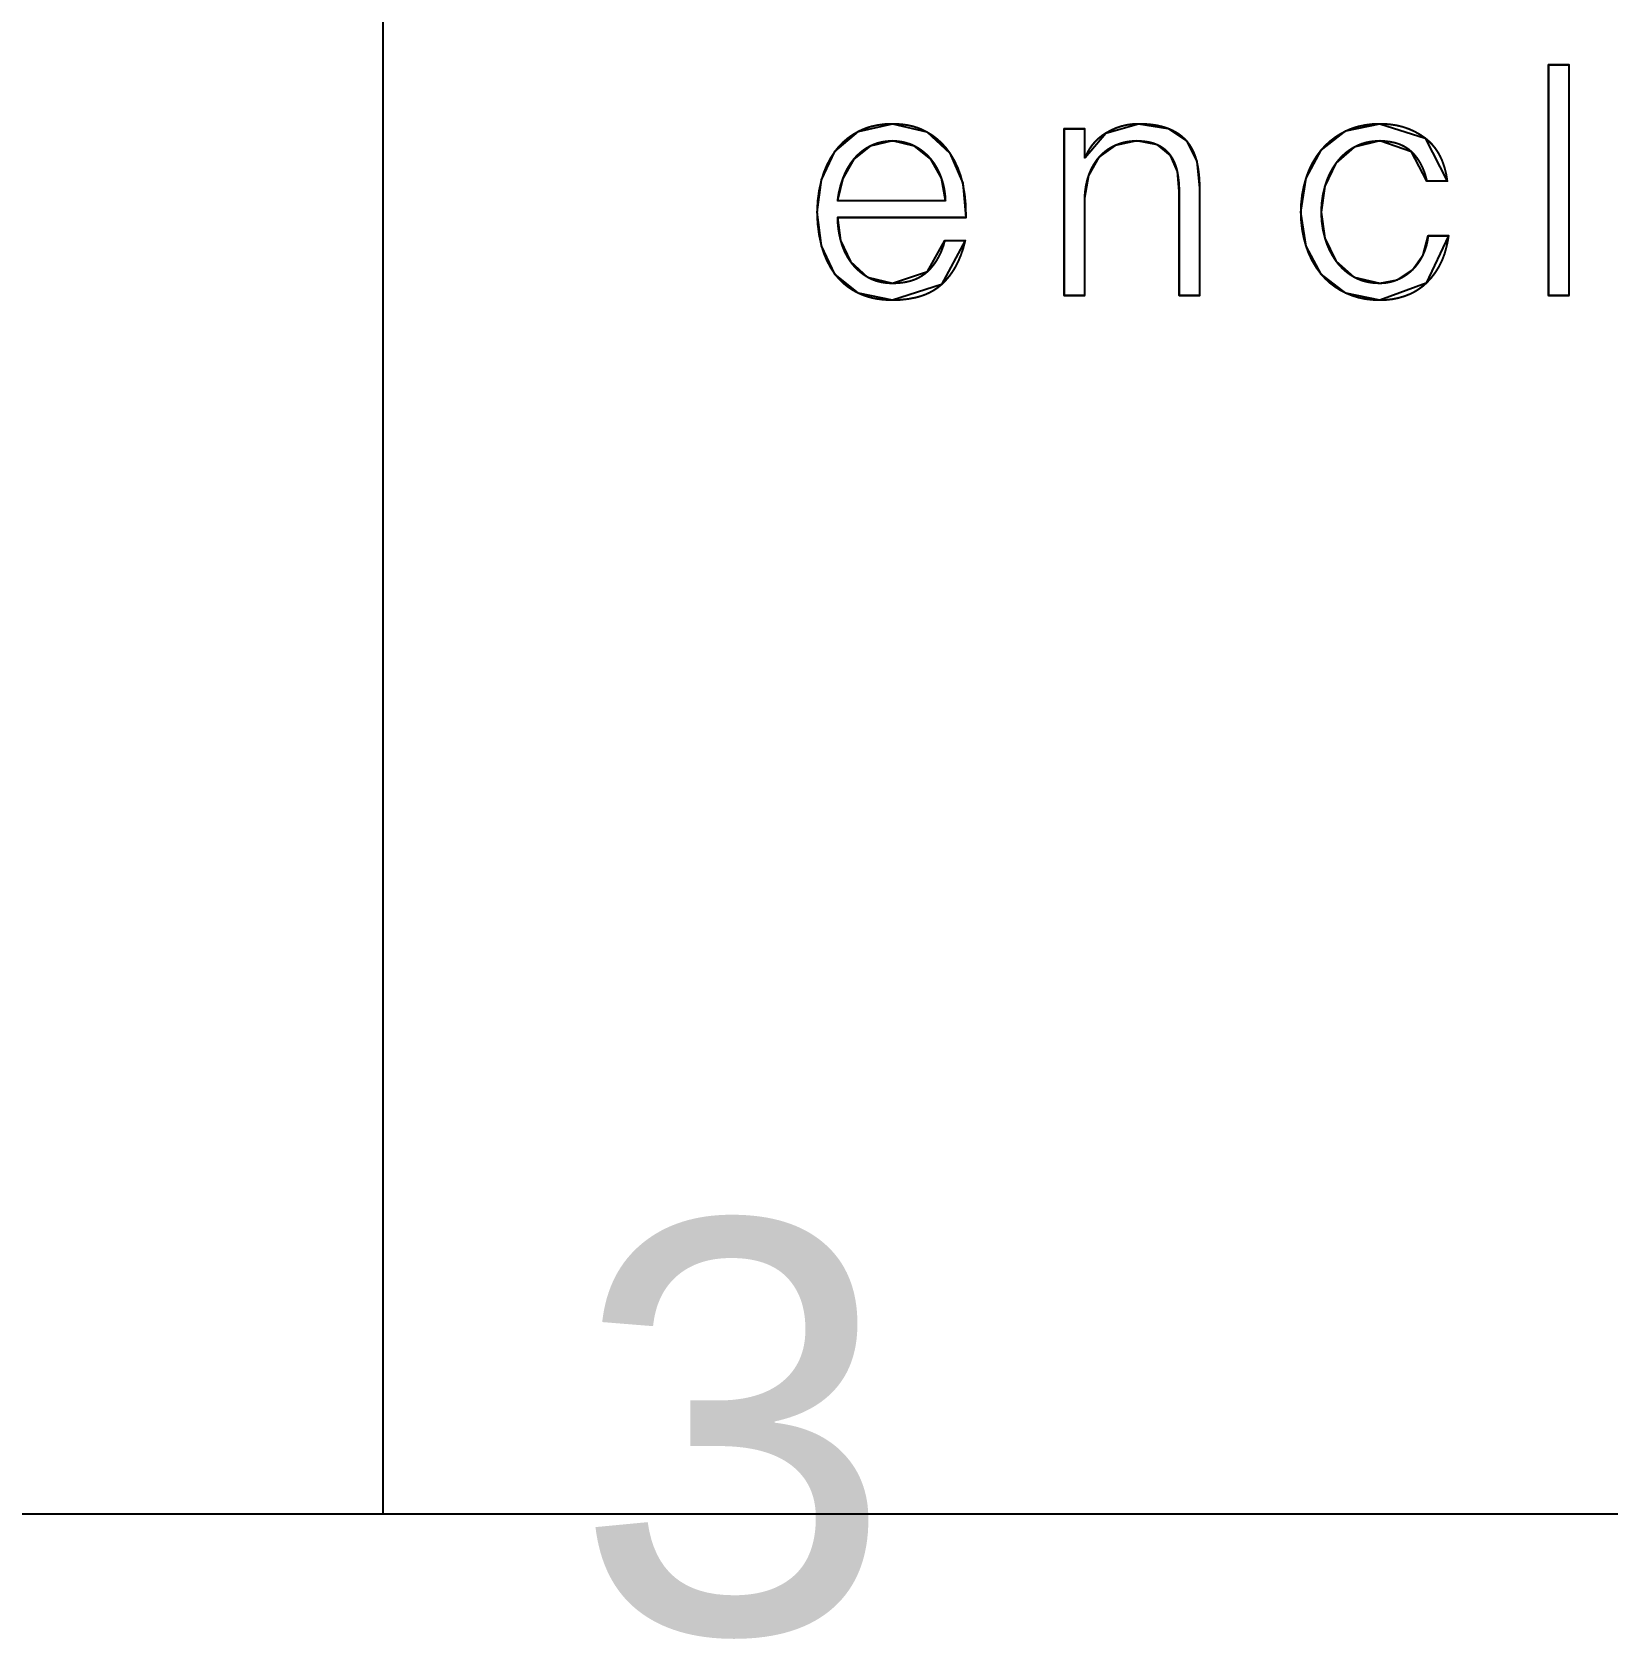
# Model space of a CAD drawing. Header units: inches. Extents: x 0 to 35.2, y -0.7 to 15.9.
# Drawn here: x 30.1724 to 30.5706, y -0.563 to -0.1569 of the extents above; entities that cross this region are included whole.
import ezdxf

# ---------------------------------------------------------------- set-up
doc = ezdxf.new("R2010")
doc.units = ezdxf.units.IN
doc.header["$MEASUREMENT"] = 0
doc.layers.add('Board Outline', color=216, linetype='Continuous')
doc.layers.add('Dimensions', color=6, linetype='Continuous')
doc.styles.add('Arial', font='', dxfattribs={"height": 0.2})
doc.styles.get('Arial').set_extended_font_data('Arial')

msp = doc.modelspace()

# ---------------------------------------------------------------- linework, layer by layer
at = {"layer": 'Board Outline'}
for p, q in [((30.55564, -0.22349), (30.55564, -0.16513)), ((30.55564, -0.16513), (30.56079, -0.16513)), ((30.56079, -0.16513), (30.56079, -0.22349)), ((30.37527, -0.18708), (30.3812, -0.18201)), ((30.3812, -0.18201), (30.38982, -0.18009)), ((30.38982, -0.18009), (30.39849, -0.18213)), ((30.39849, -0.18213), (30.40433, -0.18749)), ((30.43322, -0.22349), (30.43322, -0.18132)), ((30.43322, -0.18132), (30.43837, -0.18132)), ((30.43837, -0.18132), (30.43837, -0.18859)), ((30.43853, -0.18859), (30.44376, -0.18242)), ((30.44376, -0.18242), (30.45201, -0.18009)), ((30.45201, -0.18009), (30.45941, -0.18123)), ((30.45941, -0.18123), (30.46419, -0.18446)), ((30.49819, -0.18671), (30.50444, -0.18189)), ((30.50444, -0.18189), (30.51298, -0.18009)), ((30.51298, -0.18009), (30.52446, -0.18369)), ((30.38418, -0.18569), (30.38002, -0.18904)), ((30.38982, -0.18442), (30.38418, -0.18569)), ((30.39538, -0.18569), (30.38982, -0.18442)), ((30.39955, -0.18904), (30.39538, -0.18569)), ((30.44609, -0.18553), (30.44201, -0.18855)), ((30.45161, -0.18442), (30.44609, -0.18553)), ((30.4568, -0.1854), (30.45161, -0.18442)), ((30.46011, -0.1881), (30.4568, -0.1854)), ((30.46419, -0.18446), (30.46673, -0.18957)), ((30.49435, -0.19378), (30.49819, -0.18671)), ((30.50652, -0.18597), (30.50191, -0.19006)), ((30.51298, -0.18442), (30.50652, -0.18597)), ((30.52099, -0.18712), (30.51298, -0.18442)), ((30.52446, -0.18369), (30.53006, -0.19456)), ((30.37188, -0.19423), (30.37527, -0.18708)), ((30.38002, -0.18904), (30.37728, -0.19386)), ((30.4022, -0.19382), (30.39955, -0.18904)), ((30.40433, -0.18749), (30.40756, -0.19509)), ((30.43837, -0.18859), (30.43853, -0.18859)), ((30.44201, -0.18855), (30.43939, -0.19313)), ((30.46182, -0.19215), (30.46011, -0.1881)), ((30.46673, -0.18957), (30.46746, -0.19635)), ((30.50191, -0.19006), (30.49913, -0.19582)), ((30.52491, -0.19456), (30.52099, -0.18712)), ((30.37078, -0.2024), (30.37188, -0.19423)), ((30.37728, -0.19386), (30.37593, -0.19946)), ((30.40322, -0.19946), (30.4022, -0.19382)), ((30.43939, -0.19313), (30.43837, -0.19889)), ((30.46231, -0.19717), (30.46182, -0.19215)), ((30.49304, -0.2024), (30.49435, -0.19378)), ((30.53006, -0.19456), (30.52491, -0.19456)), ((30.40756, -0.19509), (30.40837, -0.20379)), ((30.43837, -0.19889), (30.43837, -0.22349)), ((30.46231, -0.22349), (30.46231, -0.19717)), ((30.46746, -0.19635), (30.46746, -0.22349)), ((30.49913, -0.19582), (30.49819, -0.2024)), ((30.37188, -0.21094), (30.37078, -0.2024)), ((30.37593, -0.19946), (30.40322, -0.19946)), ((30.49435, -0.21102), (30.49304, -0.2024)), ((30.49819, -0.2024), (30.49913, -0.20898)), ((30.40837, -0.20379), (30.37593, -0.20379)), ((30.37593, -0.20379), (30.37671, -0.20955)), ((30.37527, -0.21805), (30.37188, -0.21094)), ((30.37671, -0.20955), (30.3792, -0.21491)), ((30.39865, -0.21744), (30.40306, -0.20959)), ((30.40821, -0.20959), (30.4022, -0.22071)), ((30.40306, -0.20959), (30.40821, -0.20959)), ((30.49819, -0.21809), (30.49435, -0.21102)), ((30.49913, -0.20898), (30.50191, -0.21474)), ((30.52393, -0.21319), (30.52524, -0.20837)), ((30.53039, -0.20837), (30.52475, -0.22034)), ((30.52524, -0.20837), (30.53039, -0.20837)), ((30.3792, -0.21491), (30.38353, -0.21883)), ((30.50191, -0.21474), (30.50652, -0.21883)), ((30.52124, -0.21699), (30.52393, -0.21319)), ((30.3812, -0.22287), (30.37527, -0.21805)), ((30.38353, -0.21883), (30.38982, -0.22038)), ((30.38982, -0.22038), (30.39865, -0.21744)), ((30.50444, -0.22287), (30.49819, -0.21809)), ((30.50652, -0.21883), (30.51298, -0.22038)), ((30.51747, -0.21948), (30.52124, -0.21699)), ((30.38982, -0.22463), (30.3812, -0.22287)), ((30.4022, -0.22071), (30.38982, -0.22463)), ((30.51298, -0.22463), (30.50444, -0.22287)), ((30.51298, -0.22038), (30.51747, -0.21948)), ((30.52475, -0.22034), (30.51298, -0.22463)), ((30.43837, -0.22349), (30.43322, -0.22349)), ((30.46746, -0.22349), (30.46231, -0.22349)), ((30.56079, -0.22349), (30.55564, -0.22349))]:
    msp.add_line(p, q, dxfattribs=at)
at = {"layer": 'Board Outline', "const_width": 0.0005}
for points in [[(30.26104, -0.5315), (30.26104, 15.61747)], [(30.55564, -0.16513), (30.56079, -0.16513)], [(30.55564, -0.22349), (30.55564, -0.16513)], [(30.56079, -0.22349), (30.56079, -0.16513)], [(30.43322, -0.18132), (30.43837, -0.18132)], [(30.43322, -0.22349), (30.43322, -0.18132)], [(30.43837, -0.18859), (30.43837, -0.18132)], [(30.43837, -0.18859), (30.43853, -0.18859)], [(30.52491, -0.19456), (30.53006, -0.19456)], [(30.43837, -0.22349), (30.43837, -0.19889)], [(30.46231, -0.22349), (30.46231, -0.19717)], [(30.46746, -0.22349), (30.46746, -0.19635)], [(30.37593, -0.19946), (30.40322, -0.19946)], [(30.37593, -0.20379), (30.40837, -0.20379)], [(30.40306, -0.20959), (30.40821, -0.20959)], [(30.52524, -0.20837), (30.53039, -0.20837)], [(30.43322, -0.22349), (30.43837, -0.22349)], [(30.46231, -0.22349), (30.46746, -0.22349)], [(30.55564, -0.22349), (30.56079, -0.22349)]]:
    msp.add_lwpolyline(points, dxfattribs=at)
at = {"layer": 'Board Outline', "const_width": 0.00025}
for points in [[(30.55551, -0.16513, 1), (30.55576, -0.16513, 1)], [(30.55551, -0.16513, 1), (30.55576, -0.16513, 1)], [(30.56066, -0.16513, 1), (30.56091, -0.16513, 1)], [(30.56066, -0.16513, 1), (30.56091, -0.16513, 1)], [(30.38108, -0.18201, 1), (30.38133, -0.18201, 1)], [(30.38108, -0.18201, 1), (30.38133, -0.18201, 1)], [(30.3842, -0.18078, 1), (30.38445, -0.18078, 1)], [(30.3842, -0.18078, 1), (30.38445, -0.18078, 1)], [(30.3897, -0.18009, 1), (30.38995, -0.18009, 1)], [(30.3897, -0.18009, 1), (30.38995, -0.18009, 1)], [(30.39352, -0.18042, 1), (30.39377, -0.18042, 1)], [(30.39352, -0.18042, 1), (30.39377, -0.18042, 1)], [(30.39836, -0.18213, 1), (30.39861, -0.18213, 1)], [(30.39836, -0.18213, 1), (30.39861, -0.18213, 1)], [(30.43309, -0.18132, 1), (30.43334, -0.18132, 1)], [(30.43309, -0.18132, 1), (30.43334, -0.18132, 1)], [(30.43824, -0.18132, 1), (30.43849, -0.18132, 1)], [(30.43824, -0.18132, 1), (30.43849, -0.18132, 1)], [(30.44364, -0.18242, 1), (30.44389, -0.18242, 1)], [(30.44364, -0.18242, 1), (30.44389, -0.18242, 1)], [(30.45189, -0.18009, 1), (30.45214, -0.18009, 1)], [(30.45189, -0.18009, 1), (30.45214, -0.18009, 1)], [(30.45519, -0.18027, 1), (30.45544, -0.18027, 1)], [(30.45519, -0.18027, 1), (30.45544, -0.18027, 1)], [(30.45929, -0.18123, 1), (30.45954, -0.18123, 1)], [(30.45929, -0.18123, 1), (30.45954, -0.18123, 1)], [(30.46043, -0.18173, 1), (30.46068, -0.18173, 1)], [(30.46043, -0.18173, 1), (30.46068, -0.18173, 1)], [(30.50432, -0.18189, 1), (30.50457, -0.18189, 1)], [(30.50432, -0.18189, 1), (30.50457, -0.18189, 1)], [(30.50747, -0.18074, 1), (30.50772, -0.18074, 1)], [(30.50747, -0.18074, 1), (30.50772, -0.18074, 1)], [(30.51285, -0.18009, 1), (30.5131, -0.18009, 1)], [(30.51285, -0.18009, 1), (30.5131, -0.18009, 1)], [(30.51548, -0.18023, 1), (30.51573, -0.18023, 1)], [(30.51548, -0.18023, 1), (30.51573, -0.18023, 1)], [(30.38406, -0.18569, 1), (30.38431, -0.18569, 1)], [(30.38406, -0.18569, 1), (30.38431, -0.18569, 1)], [(30.38845, -0.18447, 1), (30.3887, -0.18447, 1)], [(30.38845, -0.18447, 1), (30.3887, -0.18447, 1)], [(30.3897, -0.18442, 1), (30.38995, -0.18442, 1)], [(30.3897, -0.18442, 1), (30.38995, -0.18442, 1)], [(30.39425, -0.18523, 1), (30.3945, -0.18523, 1)], [(30.39425, -0.18523, 1), (30.3945, -0.18523, 1)], [(30.39526, -0.18569, 1), (30.39551, -0.18569, 1)], [(30.39526, -0.18569, 1), (30.39551, -0.18569, 1)], [(30.44596, -0.18553, 1), (30.44621, -0.18553, 1)], [(30.44596, -0.18553, 1), (30.44621, -0.18553, 1)], [(30.45027, -0.18446, 1), (30.45052, -0.18446, 1)], [(30.45027, -0.18446, 1), (30.45052, -0.18446, 1)], [(30.45148, -0.18442, 1), (30.45173, -0.18442, 1)], [(30.45148, -0.18442, 1), (30.45173, -0.18442, 1)], [(30.4538, -0.18458, 1), (30.45405, -0.18458, 1)], [(30.4538, -0.18458, 1), (30.45405, -0.18458, 1)], [(30.45484, -0.18477, 1), (30.45509, -0.18477, 1)], [(30.45484, -0.18477, 1), (30.45509, -0.18477, 1)], [(30.45667, -0.1854, 1), (30.45692, -0.1854, 1)], [(30.45667, -0.1854, 1), (30.45692, -0.1854, 1)], [(30.46407, -0.18446, 1), (30.46432, -0.18446, 1)], [(30.46407, -0.18446, 1), (30.46432, -0.18446, 1)], [(30.46474, -0.18533, 1), (30.46499, -0.18533, 1)], [(30.46474, -0.18533, 1), (30.46499, -0.18533, 1)], [(30.49806, -0.18671, 1), (30.49831, -0.18671, 1)], [(30.49806, -0.18671, 1), (30.49831, -0.18671, 1)], [(30.5064, -0.18597, 1), (30.50665, -0.18597, 1)], [(30.5064, -0.18597, 1), (30.50665, -0.18597, 1)], [(30.51142, -0.18448, 1), (30.51167, -0.18448, 1)], [(30.51142, -0.18448, 1), (30.51167, -0.18448, 1)], [(30.51285, -0.18442, 1), (30.5131, -0.18442, 1)], [(30.51285, -0.18442, 1), (30.5131, -0.18442, 1)], [(30.51661, -0.18485, 1), (30.51686, -0.18485, 1)], [(30.51661, -0.18485, 1), (30.51686, -0.18485, 1)], [(30.51821, -0.18539, 1), (30.51846, -0.18539, 1)], [(30.51821, -0.18539, 1), (30.51846, -0.18539, 1)], [(30.52434, -0.18369, 1), (30.52459, -0.18369, 1)], [(30.52434, -0.18369, 1), (30.52459, -0.18369, 1)], [(30.52607, -0.18527, 1), (30.52632, -0.18527, 1)], [(30.52607, -0.18527, 1), (30.52632, -0.18527, 1)], [(30.37515, -0.18708, 1), (30.3754, -0.18708, 1)], [(30.37515, -0.18708, 1), (30.3754, -0.18708, 1)], [(30.37989, -0.18904, 1), (30.38014, -0.18904, 1)], [(30.37989, -0.18904, 1), (30.38014, -0.18904, 1)], [(30.39942, -0.18904, 1), (30.39967, -0.18904, 1)], [(30.39942, -0.18904, 1), (30.39967, -0.18904, 1)], [(30.4042, -0.18749, 1), (30.40445, -0.18749, 1)], [(30.4042, -0.18749, 1), (30.40445, -0.18749, 1)], [(30.43824, -0.18859, 1), (30.43849, -0.18859, 1)], [(30.43824, -0.18859, 1), (30.43849, -0.18859, 1)], [(30.43841, -0.18859, 1), (30.43866, -0.18859, 1)], [(30.43841, -0.18859, 1), (30.43866, -0.18859, 1)], [(30.44124, -0.18935, 1), (30.44149, -0.18935, 1)], [(30.44124, -0.18935, 1), (30.44149, -0.18935, 1)], [(30.44188, -0.18855, 1), (30.44213, -0.18855, 1)], [(30.44188, -0.18855, 1), (30.44213, -0.18855, 1)], [(30.45998, -0.1881, 1), (30.46023, -0.1881, 1)], [(30.45998, -0.1881, 1), (30.46023, -0.1881, 1)], [(30.4666, -0.18957, 1), (30.46685, -0.18957, 1)], [(30.4666, -0.18957, 1), (30.46685, -0.18957, 1)], [(30.50178, -0.19006, 1), (30.50203, -0.19006, 1)], [(30.50178, -0.19006, 1), (30.50203, -0.19006, 1)], [(30.52086, -0.18712, 1), (30.52111, -0.18712, 1)], [(30.52086, -0.18712, 1), (30.52111, -0.18712, 1)], [(30.52365, -0.19109, 1), (30.5239, -0.19109, 1)], [(30.52365, -0.19109, 1), (30.5239, -0.19109, 1)], [(30.52861, -0.18933, 1), (30.52886, -0.18933, 1)], [(30.52861, -0.18933, 1), (30.52886, -0.18933, 1)], [(30.37176, -0.19423, 1), (30.37201, -0.19423, 1)], [(30.37176, -0.19423, 1), (30.37201, -0.19423, 1)], [(30.37715, -0.19386, 1), (30.3774, -0.19386, 1)], [(30.37715, -0.19386, 1), (30.3774, -0.19386, 1)], [(30.40208, -0.19382, 1), (30.40233, -0.19382, 1)], [(30.40208, -0.19382, 1), (30.40233, -0.19382, 1)], [(30.40743, -0.19509, 1), (30.40768, -0.19509, 1)], [(30.40743, -0.19509, 1), (30.40768, -0.19509, 1)], [(30.43892, -0.19421, 1), (30.43917, -0.19421, 1)], [(30.43892, -0.19421, 1), (30.43917, -0.19421, 1)], [(30.43926, -0.19313, 1), (30.43951, -0.19313, 1)], [(30.43926, -0.19313, 1), (30.43951, -0.19313, 1)], [(30.46147, -0.19124, 1), (30.46172, -0.19124, 1)], [(30.46147, -0.19124, 1), (30.46172, -0.19124, 1)], [(30.4617, -0.19215, 1), (30.46195, -0.19215, 1)], [(30.4617, -0.19215, 1), (30.46195, -0.19215, 1)], [(30.46707, -0.19211, 1), (30.46732, -0.19211, 1)], [(30.46707, -0.19211, 1), (30.46732, -0.19211, 1)], [(30.49422, -0.19378, 1), (30.49447, -0.19378, 1)], [(30.49422, -0.19378, 1), (30.49447, -0.19378, 1)], [(30.52479, -0.19456, 1), (30.52504, -0.19456, 1)], [(30.52479, -0.19456, 1), (30.52504, -0.19456, 1)], [(30.52993, -0.19456, 1), (30.53018, -0.19456, 1)], [(30.52993, -0.19456, 1), (30.53018, -0.19456, 1)], [(30.43824, -0.19889, 1), (30.43849, -0.19889, 1)], [(30.43824, -0.19889, 1), (30.43849, -0.19889, 1)], [(30.46217, -0.19611, 1), (30.46242, -0.19611, 1)], [(30.46217, -0.19611, 1), (30.46242, -0.19611, 1)], [(30.46219, -0.19717, 1), (30.46244, -0.19717, 1)], [(30.46219, -0.19717, 1), (30.46244, -0.19717, 1)], [(30.46733, -0.19635, 1), (30.46758, -0.19635, 1)], [(30.46733, -0.19635, 1), (30.46758, -0.19635, 1)], [(30.499, -0.19582, 1), (30.49925, -0.19582, 1)], [(30.499, -0.19582, 1), (30.49925, -0.19582, 1)], [(30.37065, -0.2024, 1), (30.37091, -0.2024, 1)], [(30.37065, -0.2024, 1), (30.3709, -0.2024, 1)], [(30.3758, -0.19946, 1), (30.37605, -0.19946, 1)], [(30.3758, -0.19946, 1), (30.37605, -0.19946, 1)], [(30.4031, -0.19946, 1), (30.40335, -0.19946, 1)], [(30.4031, -0.19946, 1), (30.40335, -0.19946, 1)], [(30.49291, -0.2024, 1), (30.49316, -0.2024, 1)], [(30.49291, -0.2024, 1), (30.49316, -0.2024, 1)], [(30.49806, -0.2024, 1), (30.49831, -0.2024, 1)], [(30.49806, -0.2024, 1), (30.49831, -0.2024, 1)], [(30.3758, -0.20379, 1), (30.37605, -0.20379, 1)], [(30.3758, -0.20379, 1), (30.37605, -0.20379, 1)], [(30.37583, -0.20491, 1), (30.37608, -0.20491, 1)], [(30.37583, -0.20491, 1), (30.37608, -0.20491, 1)], [(30.40825, -0.20379, 1), (30.4085, -0.20379, 1)], [(30.40825, -0.20379, 1), (30.4085, -0.20379, 1)], [(30.37176, -0.21094, 1), (30.37201, -0.21094, 1)], [(30.37176, -0.21094, 1), (30.37201, -0.21094, 1)], [(30.37658, -0.20955, 1), (30.37683, -0.20955, 1)], [(30.37658, -0.20955, 1), (30.37683, -0.20955, 1)], [(30.40294, -0.20959, 1), (30.40319, -0.20959, 1)], [(30.40294, -0.20959, 1), (30.40319, -0.20959, 1)], [(30.40808, -0.20959, 1), (30.40833, -0.20959, 1)], [(30.40808, -0.20959, 1), (30.40833, -0.20959, 1)], [(30.49422, -0.21102, 1), (30.49447, -0.21102, 1)], [(30.49422, -0.21102, 1), (30.49447, -0.21102, 1)], [(30.499, -0.20898, 1), (30.49925, -0.20898, 1)], [(30.499, -0.20898, 1), (30.49925, -0.20898, 1)], [(30.52511, -0.20837, 1), (30.52536, -0.20837, 1)], [(30.52511, -0.20837, 1), (30.52536, -0.20837, 1)], [(30.5297, -0.2113, 1), (30.52995, -0.2113, 1)], [(30.5297, -0.2113, 1), (30.52995, -0.2113, 1)], [(30.53026, -0.20837, 1), (30.53051, -0.20837, 1)], [(30.53026, -0.20837, 1), (30.53051, -0.20837, 1)], [(30.37907, -0.21491, 1), (30.37932, -0.21491, 1)], [(30.37907, -0.21491, 1), (30.37932, -0.21491, 1)], [(30.40076, -0.21477, 1), (30.40101, -0.21477, 1)], [(30.40076, -0.21477, 1), (30.40101, -0.21477, 1)], [(30.40634, -0.21482, 1), (30.40659, -0.21482, 1)], [(30.40634, -0.21482, 1), (30.40659, -0.21482, 1)], [(30.50178, -0.21474, 1), (30.50203, -0.21474, 1)], [(30.50178, -0.21474, 1), (30.50203, -0.21474, 1)], [(30.5238, -0.21319, 1), (30.52405, -0.21319, 1)], [(30.5238, -0.21319, 1), (30.52405, -0.21319, 1)], [(30.37515, -0.21805, 1), (30.3754, -0.21805, 1)], [(30.37515, -0.21805, 1), (30.3754, -0.21805, 1)], [(30.38341, -0.21883, 1), (30.38366, -0.21883, 1)], [(30.38341, -0.21883, 1), (30.38366, -0.21883, 1)], [(30.39852, -0.21744, 1), (30.39877, -0.21744, 1)], [(30.39852, -0.21744, 1), (30.39877, -0.21744, 1)], [(30.49806, -0.21809, 1), (30.49831, -0.21809, 1)], [(30.49806, -0.21809, 1), (30.49831, -0.21809, 1)], [(30.5064, -0.21883, 1), (30.50665, -0.21883, 1)], [(30.5064, -0.21883, 1), (30.50665, -0.21883, 1)], [(30.51735, -0.21948, 1), (30.5176, -0.21948, 1)], [(30.51735, -0.21948, 1), (30.5176, -0.21948, 1)], [(30.52111, -0.21699, 1), (30.52136, -0.21699, 1)], [(30.52111, -0.21699, 1), (30.52136, -0.21699, 1)], [(30.38108, -0.22287, 1), (30.38133, -0.22287, 1)], [(30.38108, -0.22287, 1), (30.38133, -0.22287, 1)], [(30.38567, -0.21982, 1), (30.38592, -0.21982, 1)], [(30.38567, -0.21982, 1), (30.38592, -0.21982, 1)], [(30.3897, -0.22038, 1), (30.38995, -0.22038, 1)], [(30.3897, -0.22038, 1), (30.38995, -0.22038, 1)], [(30.39186, -0.22026, 1), (30.39211, -0.22026, 1)], [(30.39186, -0.22026, 1), (30.39211, -0.22026, 1)], [(30.39382, -0.21991, 1), (30.39407, -0.21991, 1)], [(30.39382, -0.21991, 1), (30.39407, -0.21991, 1)], [(30.398, -0.22322, 1), (30.39825, -0.22322, 1)], [(30.398, -0.22322, 1), (30.39825, -0.22322, 1)], [(30.40208, -0.22071, 1), (30.40233, -0.22071, 1)], [(30.40208, -0.22071, 1), (30.40233, -0.22071, 1)], [(30.43309, -0.22349, 1), (30.43334, -0.22349, 1)], [(30.43309, -0.22349, 1), (30.43334, -0.22349, 1)], [(30.43824, -0.22349, 1), (30.43849, -0.22349, 1)], [(30.43824, -0.22349, 1), (30.43849, -0.22349, 1)], [(30.46219, -0.22349, 1), (30.46244, -0.22349, 1)], [(30.46219, -0.22349, 1), (30.46244, -0.22349, 1)], [(30.46733, -0.22349, 1), (30.46758, -0.22349, 1)], [(30.46733, -0.22349, 1), (30.46758, -0.22349, 1)], [(30.50432, -0.22287, 1), (30.50457, -0.22287, 1)], [(30.50432, -0.22287, 1), (30.50457, -0.22287, 1)], [(30.50876, -0.21982, 1), (30.50901, -0.21982, 1)], [(30.50876, -0.21982, 1), (30.50901, -0.21982, 1)], [(30.51285, -0.22038, 1), (30.5131, -0.22038, 1)], [(30.51285, -0.22038, 1), (30.5131, -0.22038, 1)], [(30.52054, -0.22309, 1), (30.52079, -0.22309, 1)], [(30.52054, -0.22309, 1), (30.52079, -0.22309, 1)], [(30.52462, -0.22034, 1), (30.52487, -0.22034, 1)], [(30.52462, -0.22034, 1), (30.52487, -0.22034, 1)], [(30.55551, -0.22349, 1), (30.55576, -0.22349, 1)], [(30.55551, -0.22349, 1), (30.55576, -0.22349, 1)], [(30.56066, -0.22349, 1), (30.56091, -0.22349, 1)], [(30.56066, -0.22349, 1), (30.56091, -0.22349, 1)], [(30.38593, -0.22435, 1), (30.38618, -0.22435, 1)], [(30.38593, -0.22435, 1), (30.38618, -0.22435, 1)], [(30.3897, -0.22463, 1), (30.38995, -0.22463, 1)], [(30.3897, -0.22463, 1), (30.38995, -0.22463, 1)], [(30.39552, -0.224, 1), (30.39577, -0.224, 1)], [(30.39552, -0.224, 1), (30.39577, -0.224, 1)], [(30.51097, -0.22456, 1), (30.51122, -0.22456, 1)], [(30.51097, -0.22456, 1), (30.51122, -0.22456, 1)], [(30.51285, -0.22463, 1), (30.5131, -0.22463, 1)], [(30.51285, -0.22463, 1), (30.5131, -0.22463, 1)], [(30.26091, -0.5315, 1), (30.26116, -0.5315, 1)]]:
    msp.add_lwpolyline(points, format="xyb", close=True, dxfattribs=at)
at = {"layer": 'Board Outline', "const_width": 0.0005}
for points in [[(30.37527, -0.18708, -0.116045), (30.3812, -0.18201)], [(30.3812, -0.18201, -0.054292), (30.38433, -0.18078)], [(30.38433, -0.18078, -0.06746), (30.38982, -0.18009)], [(30.38982, -0.18009, -0.045136), (30.39364, -0.18042)], [(30.39364, -0.18042, -0.084401), (30.39849, -0.18213)], [(30.39849, -0.18213, -0.116268), (30.40433, -0.18749)], [(30.43853, -0.18859, -0.168193), (30.44376, -0.18242)], [(30.44376, -0.18242, -0.142203), (30.45201, -0.18009)], [(30.45201, -0.18009, -0.029621), (30.45532, -0.18027)], [(30.45532, -0.18027, -0.061604), (30.45941, -0.18123)], [(30.45941, -0.18123, -0.020966), (30.46056, -0.18173)], [(30.46056, -0.18173, -0.102798), (30.46419, -0.18446)], [(30.49819, -0.18671, -0.106625), (30.50444, -0.18189)], [(30.50444, -0.18189, -0.049044), (30.50759, -0.18074)], [(30.50759, -0.18074, -0.063636), (30.51298, -0.18009)], [(30.51298, -0.18009, -0.028153), (30.51561, -0.18023)], [(30.51561, -0.18023, -0.138354), (30.52446, -0.18369)], [(30.38002, -0.18904, -0.103084), (30.38418, -0.18569)], [(30.38418, -0.18569, -0.099565), (30.38858, -0.18447)], [(30.38858, -0.18447, -0.020804), (30.38982, -0.18442)], [(30.38982, -0.18442, -0.0944), (30.39437, -0.18523)], [(30.39437, -0.18523, -0.025613), (30.39538, -0.18569)], [(30.39538, -0.18569, -0.102797), (30.39955, -0.18904)], [(30.44201, -0.18855, -0.107892), (30.44609, -0.18553)], [(30.44609, -0.18553, -0.089623), (30.45039, -0.18446)], [(30.45039, -0.18446, -0.018673), (30.45161, -0.18442)], [(30.45161, -0.18442, -0.036063), (30.45393, -0.18458)], [(30.45393, -0.18458, -0.02182), (30.45497, -0.18477)], [(30.45497, -0.18477, -0.051958), (30.4568, -0.1854)], [(30.4568, -0.1854, -0.130007), (30.46011, -0.1881)], [(30.46419, -0.18446, -0.025601), (30.46487, -0.18533)], [(30.46487, -0.18533, -0.093475), (30.46673, -0.18957)], [(30.49435, -0.19378, -0.097041), (30.49819, -0.18671)], [(30.50191, -0.19006, -0.10959), (30.50652, -0.18597)], [(30.50652, -0.18597, -0.106301), (30.51154, -0.18448)], [(30.51154, -0.18448, -0.022272), (30.51298, -0.18442)], [(30.51298, -0.18442, -0.062454), (30.51673, -0.18485)], [(30.51673, -0.18485, -0.038895), (30.51833, -0.18539)], [(30.51833, -0.18539, -0.088408), (30.52099, -0.18712)], [(30.52446, -0.18369, -0.044987), (30.52619, -0.18527)], [(30.52619, -0.18527, -0.086513), (30.52873, -0.18933)], [(30.37188, -0.19423, -0.090844), (30.37527, -0.18708)], [(30.37728, -0.19386, -0.083673), (30.38002, -0.18904)], [(30.39955, -0.18904, -0.090003), (30.4022, -0.19382)], [(30.40433, -0.18749, -0.093761), (30.40756, -0.19509)], [(30.43939, -0.19313, -0.074069), (30.44136, -0.18935)], [(30.44136, -0.18935, -0.020316), (30.44201, -0.18855)], [(30.46011, -0.1881, -0.085673), (30.4616, -0.19124)], [(30.46673, -0.18957, -0.026593), (30.4672, -0.19211)], [(30.49913, -0.19582, -0.086835), (30.50191, -0.19006)], [(30.52099, -0.18712, -0.098506), (30.52378, -0.19109)], [(30.52378, -0.19109, -0.051589), (30.52491, -0.19456)], [(30.52873, -0.18933, -0.068141), (30.53006, -0.19456)], [(30.37078, -0.2024, -0.067474), (30.37188, -0.19423)], [(30.37593, -0.19946, -0.060972), (30.37728, -0.19386)], [(30.4022, -0.19382, -0.077578), (30.40322, -0.19946)], [(30.40756, -0.19509, -0.065956), (30.40837, -0.20379)], [(30.43837, -0.19889, -0.061493), (30.43905, -0.19421)], [(30.43905, -0.19421, -0.016934), (30.43939, -0.19313)], [(30.4616, -0.19124, -0.018318), (30.46182, -0.19215)], [(30.46182, -0.19215, -0.042615), (30.46229, -0.19611)], [(30.4672, -0.19211, -0.032869), (30.46746, -0.19635)], [(30.49304, -0.2024, -0.0788), (30.49435, -0.19378)], [(30.46229, -0.19611, -0.009334), (30.46231, -0.19717)], [(30.49819, -0.2024, -0.071676), (30.49913, -0.19582)], [(30.37188, -0.21094, -0.066695), (30.37078, -0.2024)], [(30.49435, -0.21102, -0.078837), (30.49304, -0.2024)], [(30.49913, -0.20898, -0.071662), (30.49819, -0.2024)], [(30.37596, -0.20491, -0.013774), (30.37593, -0.20379)], [(30.37671, -0.20955, -0.050066), (30.37596, -0.20491)], [(30.37527, -0.21805, -0.094643), (30.37188, -0.21094)], [(30.3792, -0.21491, -0.094687), (30.37671, -0.20955)], [(30.40306, -0.20959, -0.082285), (30.40088, -0.21477)], [(30.40821, -0.20959, -0.05283), (30.40646, -0.21482)], [(30.49819, -0.21809, -0.097443), (30.49435, -0.21102)], [(30.50191, -0.21474, -0.08725), (30.49913, -0.20898)], [(30.52524, -0.20837, -0.089926), (30.52393, -0.21319)], [(30.52982, -0.2113, -0.146229), (30.52475, -0.22034)], [(30.53039, -0.20837, -0.027448), (30.52982, -0.2113)], [(30.38353, -0.21883, -0.103815), (30.3792, -0.21491)], [(30.40088, -0.21477, -0.063588), (30.39865, -0.21744)], [(30.40646, -0.21482, -0.102479), (30.4022, -0.22071)], [(30.50652, -0.21883, -0.109593), (30.50191, -0.21474)], [(30.52393, -0.21319, -0.088171), (30.52124, -0.21699)], [(30.3812, -0.22287, -0.12234), (30.37527, -0.21805)], [(30.38579, -0.21982, -0.060025), (30.38353, -0.21883)], [(30.39865, -0.21744, -0.126887), (30.39394, -0.21991)], [(30.50444, -0.22287, -0.109919), (30.49819, -0.21809)], [(30.50889, -0.21982, -0.055725), (30.50652, -0.21883)], [(30.51747, -0.21948, -0.101135), (30.51298, -0.22038)], [(30.52124, -0.21699, -0.094598), (30.51747, -0.21948)], [(30.38605, -0.22435, -0.073769), (30.3812, -0.22287)], [(30.38982, -0.22038, -0.074638), (30.38579, -0.21982)], [(30.39198, -0.22026, -0.028431), (30.38982, -0.22038)], [(30.39394, -0.21991, -0.033403), (30.39198, -0.22026)], [(30.39813, -0.22322, -0.037254), (30.39565, -0.224)], [(30.4022, -0.22071, -0.087712), (30.39813, -0.22322)], [(30.51109, -0.22456, -0.092123), (30.50444, -0.22287)], [(30.51298, -0.22038, -0.07249), (30.50889, -0.21982)], [(30.52067, -0.22309, -0.108553), (30.51298, -0.22463)], [(30.52475, -0.22034, -0.081783), (30.52067, -0.22309)], [(30.38982, -0.22463, -0.039191), (30.38605, -0.22435)], [(30.39565, -0.224, -0.058657), (30.38982, -0.22463)], [(30.51298, -0.22463, -0.01906), (30.51109, -0.22456)]]:
    msp.add_lwpolyline(points, format="xyb", dxfattribs=at)
at = {"layer": 'Dimensions', "const_width": 0.0005}
for points in [[(30.26104, -0.5315), (30.26104, 1.43701)], [(11.99332, -0.5315), (34.98545, -0.5315)]]:
    msp.add_lwpolyline(points, dxfattribs=at)
at = {"layer": 'Dimensions', "const_width": 0.00025}
msp.add_lwpolyline([(30.26091, -0.5315, 1), (30.26116, -0.5315, 1)], format="xyb", close=True, dxfattribs=at)

# ---------------------------------------------------------------- texts
at = {"layer": 'Dimensions', "style": 'Arial'}
msp.add_text('3', height=0.10417, dxfattribs=at).set_placement((30.3092, -0.56154))

doc.saveas('drawing.dxf')
